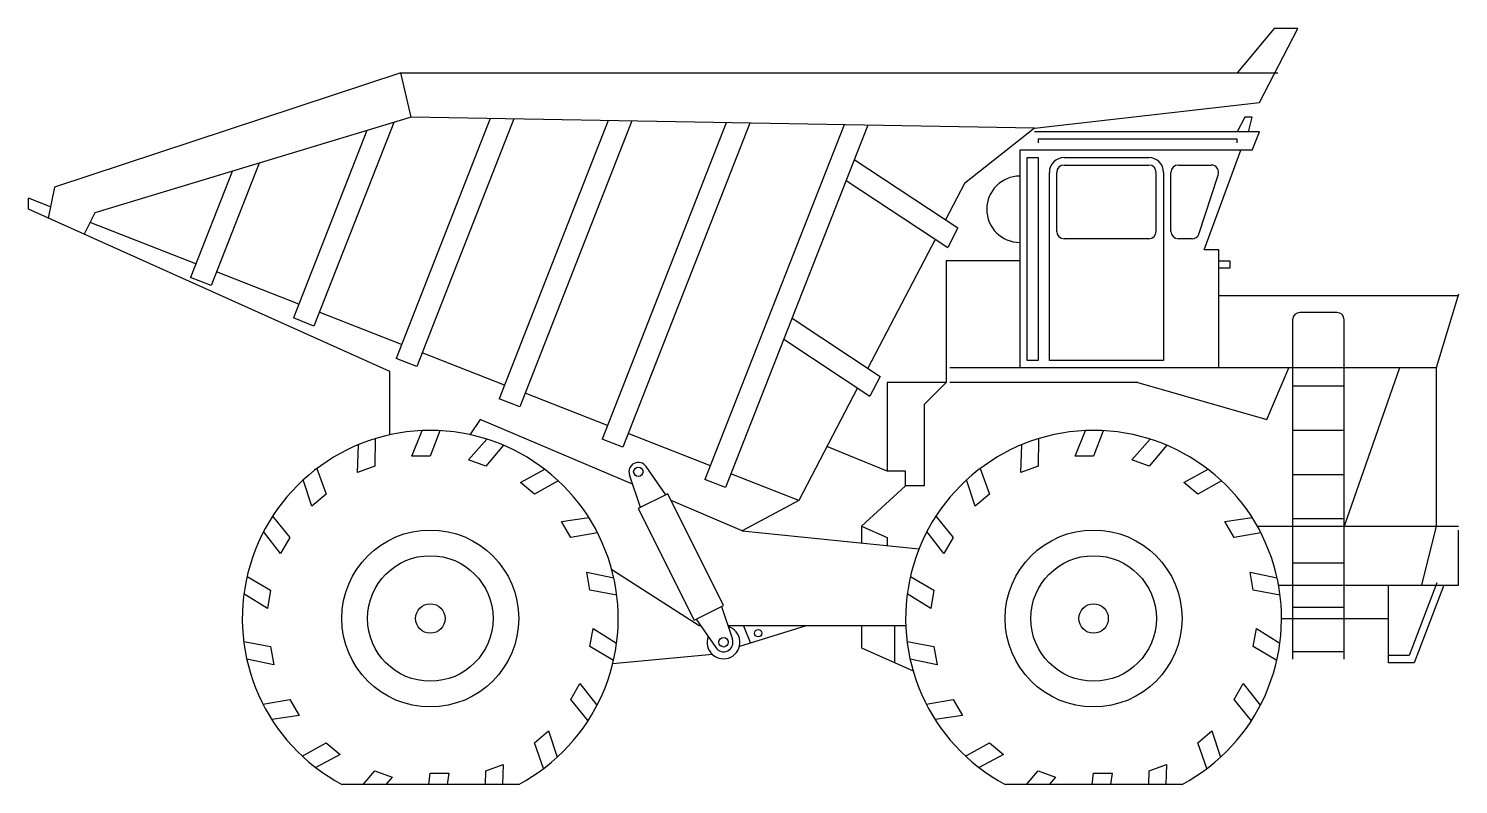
# Model space of a CAD drawing. Header units: millimetres. Extents: x -3106.81 to -3099.05, y 1855.09 to 1859.19.
import ezdxf

# ---------------------------------------------------------------- set-up
doc = ezdxf.new("R2010")
doc.units = ezdxf.units.MM
doc.header["$LTSCALE"] = 10
doc.layers.add('Veículos', color=2, linetype='Continuous')

msp = doc.modelspace()

# ---------------------------------------------------------------- linework, layer by layer
at = {"layer": 'Veículos'}
for p, q in [((-3100.0493, 1859.1886), (-3100.2493, 1858.9486)), ((-3100.1293, 1858.7886), (-3099.9206, 1859.1886)), ((-3099.9206, 1859.1886), (-3100.0493, 1859.1886)), ((-3104.7893, 1858.9486), (-3106.6693, 1858.3286)), ((-3104.7327, 1858.7086), (-3104.7893, 1858.9486)), ((-3104.7893, 1858.9486), (-3100.0293, 1858.9486)), ((-3101.3493, 1858.6486), (-3100.1293, 1858.7886)), ((-3104.7327, 1858.7086), (-3106.4493, 1858.1886)), ((-3104.8273, 1858.68), (-3105.2608, 1857.5751)), ((-3104.3034, 1858.701), (-3104.8139, 1857.3998)), ((-3101.3493, 1858.6486), (-3104.7327, 1858.7086)), ((-3104.1754, 1858.6987), (-3104.7022, 1857.356)), ((-3103.6633, 1858.6896), (-3104.2554, 1857.1806)), ((-3103.5353, 1858.6874), (-3104.1437, 1857.1368)), ((-3103.0233, 1858.6783), (-3103.6968, 1856.9615)), ((-3102.8953, 1858.676), (-3103.5851, 1856.9177)), ((-3100.2093, 1858.7086), (-3100.2493, 1858.6286)), ((-3100.1693, 1858.7086), (-3100.2093, 1858.7086)), ((-3100.1893, 1858.6286), (-3100.1693, 1858.7086)), ((-3104.9736, 1858.6356), (-3105.3725, 1857.6189)), ((-3102.3832, 1858.6669), (-3103.1383, 1856.7424)), ((-3102.2552, 1858.6647), (-3103.0266, 1856.6985)), ((-3101.3493, 1858.6486), (-3101.7293, 1858.3486)), ((-3100.1293, 1858.6286), (-3101.3493, 1858.6286)), ((-3100.1693, 1858.5286), (-3100.1293, 1858.6286)), ((-3101.4293, 1858.5286), (-3101.4293, 1857.3486)), ((-3100.1693, 1858.5286), (-3101.4293, 1858.5286)), ((-3101.3293, 1858.5886), (-3101.3293, 1858.5686)), ((-3100.2493, 1858.5886), (-3101.3293, 1858.5886)), ((-3100.4293, 1857.9886), (-3100.2293, 1858.5286)), ((-3100.2493, 1858.5686), (-3100.2493, 1858.5886)), ((-3105.5588, 1858.4584), (-3105.8193, 1857.7942)), ((-3102.3281, 1858.4788), (-3101.7653, 1858.1073)), ((-3101.3893, 1858.4886), (-3101.3293, 1858.4886)), ((-3101.3893, 1857.3886), (-3101.3893, 1858.4886)), ((-3101.3293, 1858.4886), (-3101.3293, 1857.3886)), ((-3101.1893, 1858.4886), (-3100.7293, 1858.4886)), ((-3101.1893, 1858.4486), (-3100.7293, 1858.4486)), ((-3100.5693, 1858.4486), (-3100.3905, 1858.4486)), ((-3105.705, 1858.4141), (-3105.931, 1857.8381)), ((-3101.2693, 1857.3886), (-3101.2693, 1858.4086)), ((-3101.2293, 1858.0886), (-3101.2293, 1858.4086)), ((-3100.6893, 1858.0886), (-3100.6893, 1858.4086)), ((-3100.6493, 1858.4086), (-3100.6493, 1857.3886)), ((-3100.6093, 1858.0886), (-3100.6093, 1858.4086)), ((-3100.4582, 1858.0727), (-3100.3539, 1858.3927)), ((-3106.6693, 1858.3286), (-3106.7029, 1858.1608)), ((-3102.3729, 1858.3646), (-3101.8212, 1858.0004)), ((-3101.7293, 1858.3486), (-3101.8324, 1858.1516)), ((-3106.6906, 1858.222), (-3106.8093, 1858.2686)), ((-3106.8093, 1858.2086), (-3106.8093, 1858.2686)), ((-3104.8493, 1857.3286), (-3106.8093, 1858.2086)), ((-3106.4493, 1858.1886), (-3106.5072, 1858.0729)), ((-3105.9018, 1857.9125), (-3106.4749, 1858.1374)), ((-3101.7653, 1858.1073), (-3101.8212, 1858.0004)), ((-3101.8883, 1858.0447), (-3102.254, 1857.3459)), ((-3100.7293, 1858.0486), (-3101.1893, 1858.0486)), ((-3100.4949, 1858.0486), (-3100.5693, 1858.0486)), ((-3100.3493, 1857.9886), (-3100.4293, 1857.9886)), ((-3100.3493, 1857.3486), (-3100.3493, 1857.9886)), ((-3101.8293, 1857.9286), (-3101.8293, 1857.2686)), ((-3101.4293, 1857.9286), (-3101.8293, 1857.9286)), ((-3100.3493, 1857.9286), (-3100.2893, 1857.9286)), ((-3100.2893, 1857.9286), (-3100.2893, 1857.8886)), ((-3105.8193, 1857.7942), (-3105.931, 1857.8381)), ((-3105.3433, 1857.6934), (-3105.7901, 1857.8687)), ((-3100.2893, 1857.8886), (-3100.3493, 1857.8886)), ((-3099.0493, 1857.7486), (-3099.1693, 1857.3486)), ((-3099.0493, 1857.7386), (-3100.3493, 1857.7386)), ((-3105.2608, 1857.5751), (-3105.3725, 1857.6189)), ((-3104.7847, 1857.4743), (-3105.2316, 1857.6496)), ((-3102.6659, 1857.6177), (-3102.1869, 1857.3016)), ((-3099.9493, 1857.6086), (-3099.9493, 1855.7686)), ((-3099.7093, 1857.6486), (-3099.9093, 1857.6486)), ((-3099.6693, 1855.7686), (-3099.6693, 1857.6086)), ((-3102.7107, 1857.5035), (-3102.2428, 1857.1947)), ((-3104.7022, 1857.356), (-3104.8139, 1857.3998)), ((-3104.2262, 1857.2551), (-3104.673, 1857.4304)), ((-3101.3293, 1857.3886), (-3101.3893, 1857.3886)), ((-3100.6493, 1857.3886), (-3101.2693, 1857.3886)), ((-3104.8493, 1856.9846), (-3104.8493, 1857.3286)), ((-3102.1869, 1857.3016), (-3102.2428, 1857.1947)), ((-3099.1693, 1857.3486), (-3101.8093, 1857.3486)), ((-3100.0893, 1857.0686), (-3099.9693, 1857.3486)), ((-3099.3693, 1857.3486), (-3099.6693, 1856.4886)), ((-3099.1693, 1857.3486), (-3099.1693, 1856.4886)), ((-3103.6676, 1857.036), (-3104.1145, 1857.2113)), ((-3102.3099, 1857.239), (-3102.6293, 1856.6286)), ((-3102.1493, 1857.2686), (-3102.1493, 1856.7886)), ((-3101.8293, 1857.2686), (-3102.1493, 1857.2686)), ((-3101.8293, 1857.2686), (-3101.9493, 1857.1486)), ((-3100.7893, 1857.2686), (-3101.8093, 1857.2686)), ((-3100.7893, 1857.2686), (-3100.0893, 1857.0686)), ((-3099.6693, 1857.2486), (-3099.9493, 1857.2486)), ((-3104.1437, 1857.1368), (-3104.2554, 1857.1806)), ((-3101.9493, 1857.1486), (-3101.9493, 1856.7086)), ((-3104.3582, 1857.0684), (-3104.415, 1856.9858)), ((-3103.5316, 1856.7175), (-3104.3582, 1857.0684)), ((-3104.7293, 1856.8686), (-3104.6737, 1857.0076)), ((-3104.5773, 1857.0073), (-3104.6293, 1856.8686)), ((-3103.1091, 1856.8168), (-3103.5559, 1856.9921)), ((-3101.1293, 1856.8686), (-3101.0737, 1857.0076)), ((-3100.9773, 1857.0073), (-3101.0293, 1856.8686)), ((-3099.6693, 1857.0086), (-3099.9493, 1857.0086)), ((-3105.0243, 1856.7813), (-3105.0196, 1856.931)), ((-3104.9289, 1856.9636), (-3104.9303, 1856.8155)), ((-3104.4223, 1856.8497), (-3104.3225, 1856.9614)), ((-3104.2321, 1856.9281), (-3104.3283, 1856.8155)), ((-3103.5851, 1856.9177), (-3103.6968, 1856.9615)), ((-3102.1493, 1856.7886), (-3102.4763, 1856.9211)), ((-3101.4243, 1856.7813), (-3101.4196, 1856.931)), ((-3101.3289, 1856.9636), (-3101.3303, 1856.8155)), ((-3100.8223, 1856.8497), (-3100.7225, 1856.9614)), ((-3100.6321, 1856.9281), (-3100.7283, 1856.8155)), ((-3104.9303, 1856.8155), (-3105.0243, 1856.7813)), ((-3104.6293, 1856.8686), (-3104.7293, 1856.8686)), ((-3104.3283, 1856.8155), (-3104.4223, 1856.8497)), ((-3103.3517, 1856.6586), (-3103.4581, 1856.8131)), ((-3101.3303, 1856.8155), (-3101.4243, 1856.7813)), ((-3101.0293, 1856.8686), (-3101.1293, 1856.8686)), ((-3100.7283, 1856.8155), (-3100.8223, 1856.8497)), ((-3105.2716, 1856.5984), (-3105.3183, 1856.7407)), ((-3105.2443, 1856.8024), (-3105.195, 1856.6627)), ((-3104.1403, 1856.727), (-3104.0083, 1856.7978)), ((-3103.9347, 1856.7355), (-3104.0637, 1856.6627)), ((-3103.4887, 1856.5901), (-3103.5485, 1856.7679)), ((-3103.0266, 1856.6985), (-3103.1383, 1856.7424)), ((-3102.6293, 1856.6286), (-3102.9974, 1856.773)), ((-3102.0493, 1856.7886), (-3102.1493, 1856.7886)), ((-3102.0493, 1856.7086), (-3102.0493, 1856.7886)), ((-3101.6716, 1856.5984), (-3101.7183, 1856.7407)), ((-3101.6443, 1856.8024), (-3101.595, 1856.6627)), ((-3100.5403, 1856.727), (-3100.4083, 1856.7978)), ((-3100.3347, 1856.7355), (-3100.4637, 1856.6627)), ((-3099.6693, 1856.7686), (-3099.9493, 1856.7686)), ((-3105.195, 1856.6627), (-3105.2716, 1856.5984)), ((-3104.0637, 1856.6627), (-3104.1403, 1856.727)), ((-3103.3403, 1856.6643), (-3103.5001, 1856.5844)), ((-3103.0377, 1856.0591), (-3103.3403, 1856.6643)), ((-3102.0493, 1856.7086), (-3102.2893, 1856.4886)), ((-3101.9493, 1856.7086), (-3102.0493, 1856.7086)), ((-3101.595, 1856.6627), (-3101.6716, 1856.5984)), ((-3100.4637, 1856.6627), (-3100.5403, 1856.727)), ((-3103.5001, 1856.5844), (-3103.1975, 1855.9792)), ((-3102.9365, 1856.465), (-3103.3225, 1856.6288)), ((-3102.6293, 1856.6286), (-3102.9365, 1856.465)), ((-3105.4855, 1856.543), (-3105.3914, 1856.4286)), ((-3103.9172, 1856.5152), (-3103.769, 1856.5366)), ((-3103.8672, 1856.4286), (-3103.9172, 1856.5152)), ((-3101.8855, 1856.543), (-3101.7914, 1856.4286)), ((-3100.3172, 1856.5152), (-3100.169, 1856.5366)), ((-3100.2672, 1856.4286), (-3100.3172, 1856.5152)), ((-3099.6693, 1856.5286), (-3099.9493, 1856.5286)), ((-3105.4414, 1856.342), (-3105.534, 1856.4597)), ((-3105.3914, 1856.4286), (-3105.4414, 1856.342)), ((-3103.7211, 1856.4529), (-3103.8672, 1856.4286)), ((-3102.9365, 1856.465), (-3101.9768, 1856.3664)), ((-3102.2893, 1856.4886), (-3102.1493, 1856.4286)), ((-3102.2893, 1856.4886), (-3102.2893, 1856.3985)), ((-3102.1493, 1856.4286), (-3102.1493, 1856.3841)), ((-3101.8414, 1856.342), (-3101.934, 1856.4597)), ((-3101.7914, 1856.4286), (-3101.8414, 1856.342)), ((-3100.1211, 1856.4529), (-3100.2672, 1856.4286)), ((-3100.1403, 1856.4886), (-3099.0493, 1856.4886)), ((-3099.1693, 1856.4886), (-3099.2493, 1856.1686)), ((-3099.0493, 1856.1686), (-3099.0493, 1856.4686)), ((-3099.6693, 1856.2886), (-3099.9493, 1856.2886)), ((-3105.6235, 1856.2167), (-3105.496, 1856.1414)), ((-3103.7801, 1856.2399), (-3103.6335, 1856.2093)), ((-3103.7627, 1856.1414), (-3103.7801, 1856.2399)), ((-3103.1693, 1855.9486), (-3103.6441, 1856.2528)), ((-3102.0235, 1856.2167), (-3101.896, 1856.1414)), ((-3100.1627, 1856.1414), (-3100.1801, 1856.2399)), ((-3100.1801, 1856.2399), (-3100.0335, 1856.2093)), ((-3105.5133, 1856.0429), (-3105.6406, 1856.1218)), ((-3105.496, 1856.1414), (-3105.5133, 1856.0429)), ((-3103.6171, 1856.1143), (-3103.7627, 1856.1414)), ((-3101.9133, 1856.0429), (-3102.0406, 1856.1218)), ((-3101.896, 1856.1414), (-3101.9133, 1856.0429)), ((-3100.0171, 1856.1143), (-3100.1627, 1856.1414)), ((-3100.0253, 1856.1686), (-3099.0493, 1856.1686)), ((-3099.4293, 1855.7486), (-3099.4293, 1856.1686)), ((-3099.1667, 1856.1828), (-3099.3169, 1855.7886)), ((-3099.1293, 1856.1686), (-3099.2893, 1855.7486)), ((-3103.1975, 1855.9792), (-3103.0377, 1856.0591)), ((-3103.0491, 1856.0534), (-3102.9893, 1855.8756)), ((-3099.6693, 1856.0486), (-3099.9493, 1856.0486)), ((-3103.1861, 1855.9849), (-3103.0798, 1855.8304)), ((-3100.0093, 1855.9886), (-3099.4293, 1855.9886)), ((-3103.7627, 1855.8358), (-3103.7453, 1855.9343)), ((-3103.7453, 1855.9343), (-3103.6181, 1855.8554)), ((-3103.1611, 1855.9486), (-3103.1693, 1855.9486)), ((-3102.0485, 1855.9486), (-3103.0139, 1855.9486)), ((-3102.5893, 1855.9486), (-3102.9511, 1855.8373)), ((-3102.9293, 1855.9486), (-3102.8921, 1855.8555)), ((-3102.2893, 1855.9486), (-3102.2893, 1855.8286)), ((-3102.1093, 1855.9486), (-3102.1093, 1855.7494)), ((-3100.1627, 1855.8358), (-3100.1453, 1855.9343)), ((-3100.1453, 1855.9343), (-3100.0181, 1855.8554)), ((-3105.6416, 1855.8629), (-3105.496, 1855.8358)), ((-3105.496, 1855.8358), (-3105.4786, 1855.7373)), ((-3103.6352, 1855.7605), (-3103.7627, 1855.8358)), ((-3102.2893, 1855.8286), (-3102.0092, 1855.7054)), ((-3102.0416, 1855.8629), (-3101.896, 1855.8358)), ((-3101.896, 1855.8358), (-3101.8786, 1855.7373)), ((-3100.0352, 1855.7605), (-3100.1627, 1855.8358)), ((-3099.6693, 1855.8086), (-3099.9493, 1855.8086)), ((-3105.4786, 1855.7373), (-3105.6252, 1855.7679)), ((-3103.0969, 1855.7924), (-3103.6395, 1855.7424)), ((-3101.8786, 1855.7373), (-3102.0252, 1855.7679)), ((-3099.3169, 1855.7886), (-3099.4293, 1855.7886)), ((-3099.2893, 1855.7486), (-3099.4293, 1855.7486)), ((-3103.8672, 1855.5486), (-3103.8172, 1855.6352)), ((-3103.8172, 1855.6352), (-3103.7246, 1855.5175)), ((-3100.2672, 1855.5486), (-3100.2172, 1855.6352)), ((-3100.2172, 1855.6352), (-3100.1246, 1855.5175)), ((-3105.5375, 1855.5243), (-3105.3914, 1855.5486)), ((-3105.3914, 1855.5486), (-3105.3414, 1855.462)), ((-3103.7731, 1855.4342), (-3103.8672, 1855.5486)), ((-3101.9375, 1855.5243), (-3101.7914, 1855.5486)), ((-3101.7914, 1855.5486), (-3101.7414, 1855.462)), ((-3100.1731, 1855.4342), (-3100.2672, 1855.5486)), ((-3105.3414, 1855.462), (-3105.4896, 1855.4406)), ((-3101.7414, 1855.462), (-3101.8896, 1855.4406)), ((-3104.0637, 1855.3145), (-3103.9871, 1855.3788)), ((-3103.9871, 1855.3788), (-3103.9403, 1855.2365)), ((-3100.4637, 1855.3145), (-3100.3871, 1855.3788)), ((-3100.3871, 1855.3788), (-3100.3403, 1855.2365)), ((-3105.324, 1855.2417), (-3105.195, 1855.3145)), ((-3105.195, 1855.3145), (-3105.1184, 1855.2502)), ((-3104.0144, 1855.1748), (-3104.0637, 1855.3145)), ((-3101.724, 1855.2417), (-3101.595, 1855.3145)), ((-3101.595, 1855.3145), (-3101.5184, 1855.2502)), ((-3100.4144, 1855.1748), (-3100.4637, 1855.3145)), ((-3105.1184, 1855.2502), (-3105.2503, 1855.1794)), ((-3104.3283, 1855.1617), (-3104.2344, 1855.1959)), ((-3104.2344, 1855.1959), (-3104.2378, 1855.0886)), ((-3101.5184, 1855.2502), (-3101.6503, 1855.1794)), ((-3100.7283, 1855.1617), (-3100.6344, 1855.1959)), ((-3100.6344, 1855.1959), (-3100.6378, 1855.0886)), ((-3104.9928, 1855.0886), (-3104.9303, 1855.1617)), ((-3104.9303, 1855.1617), (-3104.8363, 1855.1275)), ((-3104.8363, 1855.1275), (-3104.8711, 1855.0886)), ((-3104.6368, 1855.0886), (-3104.6293, 1855.1486)), ((-3104.6293, 1855.1486), (-3104.5293, 1855.1486)), ((-3104.5293, 1855.1486), (-3104.5373, 1855.0886)), ((-3104.3291, 1855.0886), (-3104.3283, 1855.1617)), ((-3101.3928, 1855.0886), (-3101.3303, 1855.1617)), ((-3101.3303, 1855.1617), (-3101.2363, 1855.1275)), ((-3101.2363, 1855.1275), (-3101.2711, 1855.0886)), ((-3101.0368, 1855.0886), (-3101.0293, 1855.1486)), ((-3101.0293, 1855.1486), (-3100.9293, 1855.1486)), ((-3100.9293, 1855.1486), (-3100.9373, 1855.0886)), ((-3100.7291, 1855.0886), (-3100.7283, 1855.1617)), ((-3104.1493, 1855.0886), (-3105.1093, 1855.0886)), ((-3100.5493, 1855.0886), (-3101.5093, 1855.0886))]:
    msp.add_line(p, q, dxfattribs=at)
for centre, radius in [((-3103.5001, 1856.7842), 0.0255), ((-3104.6293, 1855.9886), 0.48), ((-3101.0293, 1855.9886), 0.48), ((-3104.6293, 1855.9886), 0.3406), ((-3101.0293, 1855.9886), 0.3406), ((-3104.6293, 1855.9886), 0.08), ((-3101.0293, 1855.9886), 0.08), ((-3103.0377, 1855.8593), 0.0255), ((-3102.8493, 1855.9086), 0.02)]:
    msp.add_circle(centre, radius, dxfattribs=at)
for centre, radius, start, end in [((-3101.1893, 1858.4086), 0.08, 90, 180), ((-3101.1893, 1858.4086), 0.04, 90, 180), ((-3100.7293, 1858.4086), 0.08, 0, 90), ((-3100.7293, 1858.4086), 0.04, 0, 90), ((-3100.5693, 1858.4086), 0.04, 90, 180), ((-3100.3905, 1858.4086), 0.04, 336.50143, 90), ((-3101.4293, 1858.2086), 0.18, 90, 270), ((-3101.1893, 1858.0886), 0.04, 180, 270), ((-3100.7293, 1858.0886), 0.04, 270, 0), ((-3100.5693, 1858.0886), 0.04, 180, 270), ((-3100.4949, 1858.0886), 0.04, 270, 336.50143), ((-3099.9093, 1857.6086), 0.04, 90, 180), ((-3099.7093, 1857.6086), 0.04, 0, 90), ((-3104.6293, 1855.9886), 1.02, 298.07249, 241.92751), ((-3101.0293, 1855.9886), 1.02, 298.07249, 241.92751), ((-3103.5001, 1856.7842), 0.0511, 34.53848, 198.59162), ((-3103.0377, 1855.8593), 0.0894, 159.38839, 73.74171), ((-3103.0377, 1855.8593), 0.0511, 214.53848, 18.59162)]:
    msp.add_arc(centre, radius, start, end, dxfattribs=at)

doc.saveas('drawing.dxf')
